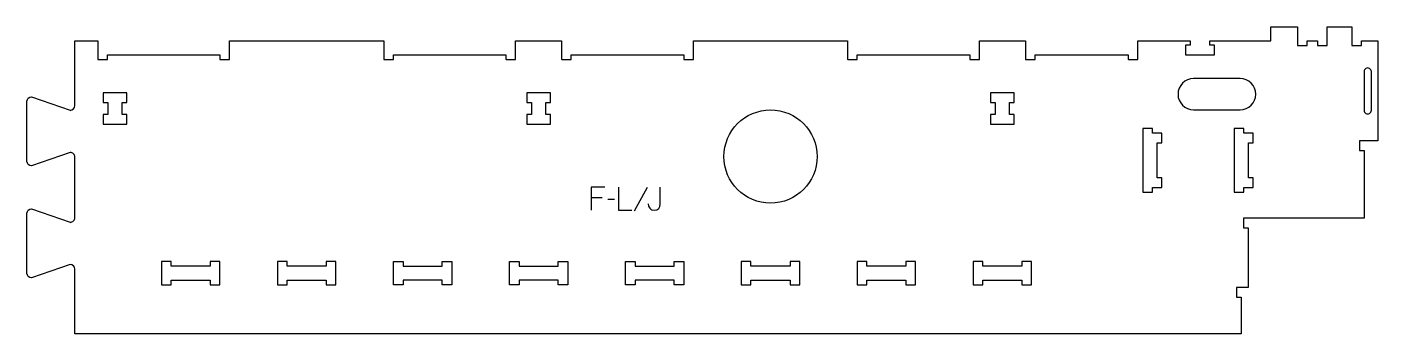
# Model space of a CAD drawing. Header units: millimetres. Extents: x -861 to 887, y -190 to 207.
import ezdxf

# ---------------------------------------------------------------- set-up
doc = ezdxf.new("R2010")
doc.units = ezdxf.units.MM
for name, color, linetype, true_color in [('1_ANYTOOL_1MMDEEP_LABELS_S', 2, 'Continuous', 0xffff00), ('3_ANYTOOL_CUTTHROUGH_INSID', 4, 'Continuous', 0x00ffff), ('4_ANYTOOL_CUTTHROUGH_OUTSI', 5, 'Continuous', 0x0000ff)]:
    doc.layers.add(name, color=color, linetype=linetype, true_color=true_color)

msp = doc.modelspace()

# ---------------------------------------------------------------- linework, layer by layer
at = {"layer": '1_ANYTOOL_1MMDEEP_LABELS_S'}
for p, q in [((-116.4, -14), (-130.8, -14)), ((-100.5, -16.1), (-109.3, -16.2)), ((-58.2, -0.5), (-75.3, -31.2))]:
    msp.add_line(p, q, dxfattribs=at)
for points in [[(-113.2, 0), (-130.8, 0), (-130.8, -30)], [(-95.4, 0), (-95.4, -30), (-78.3, -30)], [(-57.1, -21.5), (-56.5, -24.7), (-54.9, -27.4), (-53.7, -28.6), (-52.3, -29.4), (-49.1, -30), (-46, -29.4), (-43.5, -27.6), (-41.9, -25), (-41.4, -21.9), (-41.4, 0)]]:
    msp.add_lwpolyline(points, dxfattribs=at)
at = {"layer": '3_ANYTOOL_CUTTHROUGH_INSID'}
for points in [[(648.5, 100.1), (708.5, 100.1, 1), (708.5, 140.6), (648.5, 140.6, 1)], [(868.9, 149.6), (868.9, 99.6, 1.000001), (878.4, 99.6), (878.4, 149.6, 1.000001)]]:
    msp.add_lwpolyline(points, format="xyb", close=True, dxfattribs=at)
for points in [[(-762.1, 81.4), (-731.6, 81.4), (-731.6, 93.9), (-737.6, 93.9), (-737.6, 109.4), (-731.6, 109.4), (-731.6, 121.9), (-762.1, 121.9), (-762.1, 109.4), (-756.1, 109.4), (-756.1, 93.9), (-762.1, 93.9)], [(-214.1, 81.4), (-183.6, 81.4), (-183.6, 93.9), (-189.6, 93.9), (-189.6, 109.4), (-183.6, 109.4), (-183.6, 121.9), (-214.1, 121.9), (-214.1, 109.4), (-208.1, 109.4), (-208.1, 93.9), (-214.1, 93.9)], [(385.9, 81.4), (416.4, 81.4), (416.4, 93.9), (410.4, 93.9), (410.4, 109.4), (416.4, 109.4), (416.4, 121.9), (385.9, 121.9), (385.9, 109.4), (391.9, 109.4), (391.9, 93.9), (385.9, 93.9)], [(595.4, 75.9), (582.9, 75.9), (582.9, -6.6), (595.4, -6.6), (595.4, -0.6), (607.4, -0.6), (607.4, 11.9), (601.4, 11.9), (601.4, 57.4), (607.4, 57.4), (607.4, 69.9), (595.4, 69.9)], [(713.4, 75.9), (700.9, 75.9), (700.9, -6.6), (713.4, -6.6), (713.4, -0.6), (725.4, -0.6), (725.4, 11.9), (719.4, 11.9), (719.4, 57.4), (725.4, 57.4), (725.4, 69.9), (713.4, 69.9)], [(-674.1, -102.1), (-674.1, -96.1), (-686.6, -96.1), (-686.6, -126.6), (-674.1, -126.6), (-674.1, -120.6), (-623.6, -120.6), (-623.6, -126.6), (-611.1, -126.6), (-611.1, -96.1), (-623.6, -96.1), (-623.6, -102.1)], [(-473.6, -102.1), (-524.1, -102.1), (-524.1, -96.1), (-536.6, -96.1), (-536.6, -126.6), (-524.1, -126.6), (-524.1, -120.6), (-473.6, -120.6), (-473.6, -126.6), (-461.1, -126.6), (-461.1, -96.1), (-473.6, -96.1)], [(-323.6, -102.1), (-323.6, -96.1), (-311.1, -96.1), (-311.1, -126.6), (-323.6, -126.6), (-323.6, -120.6), (-374.1, -120.6), (-374.1, -126.6), (-386.6, -126.6), (-386.6, -96.1), (-374.1, -96.1), (-374.1, -102.1)], [(-173.6, -102.1), (-173.6, -96.1), (-161.1, -96.1), (-161.1, -126.6), (-173.6, -126.6), (-173.6, -120.6), (-224.1, -120.6), (-224.1, -126.6), (-236.6, -126.6), (-236.6, -96.1), (-224.1, -96.1), (-224.1, -102.1)], [(-74.1, -120.6), (-74.1, -126.6), (-86.6, -126.6), (-86.6, -96.1), (-74.1, -96.1), (-74.1, -102.1), (-23.6, -102.1), (-23.6, -96.1), (-11.1, -96.1), (-11.1, -126.6), (-23.6, -126.6), (-23.6, -120.6)], [(126.4, -102.1), (75.9, -102.1), (75.9, -96.1), (63.4, -96.1), (63.4, -126.6), (75.9, -126.6), (75.9, -120.6), (126.4, -120.6), (126.4, -126.6), (138.9, -126.6), (138.9, -96.1), (126.4, -96.1)], [(276.4, -120.6), (276.4, -126.6), (288.9, -126.6), (288.9, -96.1), (276.4, -96.1), (276.4, -102.1), (225.9, -102.1), (225.9, -96.1), (213.4, -96.1), (213.4, -126.6), (225.9, -126.6), (225.9, -120.6)], [(426.4, -102.1), (375.9, -102.1), (375.9, -96.1), (363.4, -96.1), (363.4, -126.6), (375.9, -126.6), (375.9, -120.6), (426.4, -120.6), (426.4, -126.6), (438.9, -126.6), (438.9, -96.1), (426.4, -96.1)]]:
    msp.add_lwpolyline(points, close=True, dxfattribs=at)
msp.add_circle((101.2, 39.6), 60.3, dxfattribs=at)
at = {"layer": '4_ANYTOOL_CUTTHROUGH_OUTSI'}
msp.add_lwpolyline([(563.9, 171.4), (563.9, 165.6, 0.414214), (564.2, 165.4), (576.2, 165.4, 0.414214), (576.4, 165.6), (576.4, 189.4), (643.9, 189.4), (643.9, 183.9), (638.2, 183.9, 0.414214), (637.9, 183.6), (637.9, 171.6, 0.414214), (638.2, 171.4), (675.2, 171.4, 0.414214), (675.4, 171.6), (675.4, 183.6, 0.414214), (675.2, 183.9), (669.4, 183.9), (669.4, 189.4), (748.2, 189.4, 0.414214), (748.4, 189.6), (748.4, 207.4), (782.9, 207.4), (782.9, 183.6, 0.414214), (783.2, 183.4), (795.2, 183.4, 0.414214), (795.4, 183.6), (795.4, 189.4), (808.8, 189.4), (808.8, 183.6, 0.414214), (809.1, 183.4), (821.1, 183.4, 0.414214), (821.3, 183.6), (821.3, 207.4), (852.9, 207.4), (852.9, 183.6, 0.414214), (853.2, 183.4), (865.2, 183.4, 0.414214), (865.4, 183.6), (865.4, 189.4), (886.9, 189.4), (886.9, 59.9), (863.2, 59.9, 0.414214), (862.9, 59.6), (862.9, 47.6, 0.414214), (863.2, 47.4), (868.9, 47.4), (868.9, -40.1), (713.2, -40.1, 0.414214), (712.9, -40.4), (712.9, -52.4, 0.414214), (713.2, -52.6), (718.9, -52.6), (718.9, -130.1), (704.2, -130.1, 0.414214), (703.9, -130.4), (703.9, -142.4, 0.414214), (704.2, -142.6), (709.9, -142.6), (709.9, -190.1), (-798.6, -190.1), (-798.6, -106.2, 0.411451), (-804.8, -100.1), (-804.9, -100.1), (-854.9, -117.6, -0.412073), (-860.6, -111.8), (-860.6, -33.8, -0.412073), (-854.9, -28.1), (-804.9, -45.5), (-804.8, -45.6, 0.414214), (-798.6, -39.3), (-798.6, 38.7, 0.414214), (-804.8, 44.9), (-804.9, 44.9), (-854.9, 27.4, -0.412073), (-860.6, 33.2), (-860.6, 111.2, -0.412073), (-854.9, 116.9), (-804.9, 99.5), (-804.8, 99.4, 0.411451), (-798.6, 105.6), (-798.6, 189.4), (-769.1, 189.4), (-769.1, 165.6, 0.414214), (-768.8, 165.4), (-756.8, 165.4, 0.414214), (-756.6, 165.6), (-756.6, 171.4), (-611.1, 171.4), (-611.1, 165.6, 0.414214), (-610.8, 165.4), (-598.8, 165.4, 0.414214), (-598.6, 165.6), (-598.6, 189.4), (-399.1, 189.4), (-399.1, 165.6, 0.414214), (-398.8, 165.4), (-386.8, 165.4, 0.414214), (-386.6, 165.6), (-386.6, 171.4), (-241.1, 171.4), (-241.1, 165.6, 0.414214), (-240.8, 165.4), (-228.8, 165.4, 0.414214), (-228.6, 165.6), (-228.6, 189.4), (-169.1, 189.4), (-169.1, 165.6, 0.414214), (-168.8, 165.4), (-156.8, 165.4, 0.414214), (-156.6, 165.6), (-156.6, 171.4), (-11.1, 171.4), (-11.1, 165.6, 0.414214), (-10.8, 165.4), (1.2, 165.4, 0.414214), (1.4, 165.6), (1.4, 189.4), (200.9, 189.4), (200.9, 165.6, 0.414214), (201.2, 165.4), (213.2, 165.4, 0.414214), (213.4, 165.6), (213.4, 171.4), (358.9, 171.4), (358.9, 165.6, 0.414214), (359.2, 165.4), (371.2, 165.4, 0.414214), (371.4, 165.6), (371.4, 189.4), (430.9, 189.4), (430.9, 165.6, 0.414214), (431.2, 165.4), (443.2, 165.4, 0.414214), (443.4, 165.6), (443.4, 171.4)], format="xyb", close=True, dxfattribs=at)

doc.saveas('drawing.dxf')
